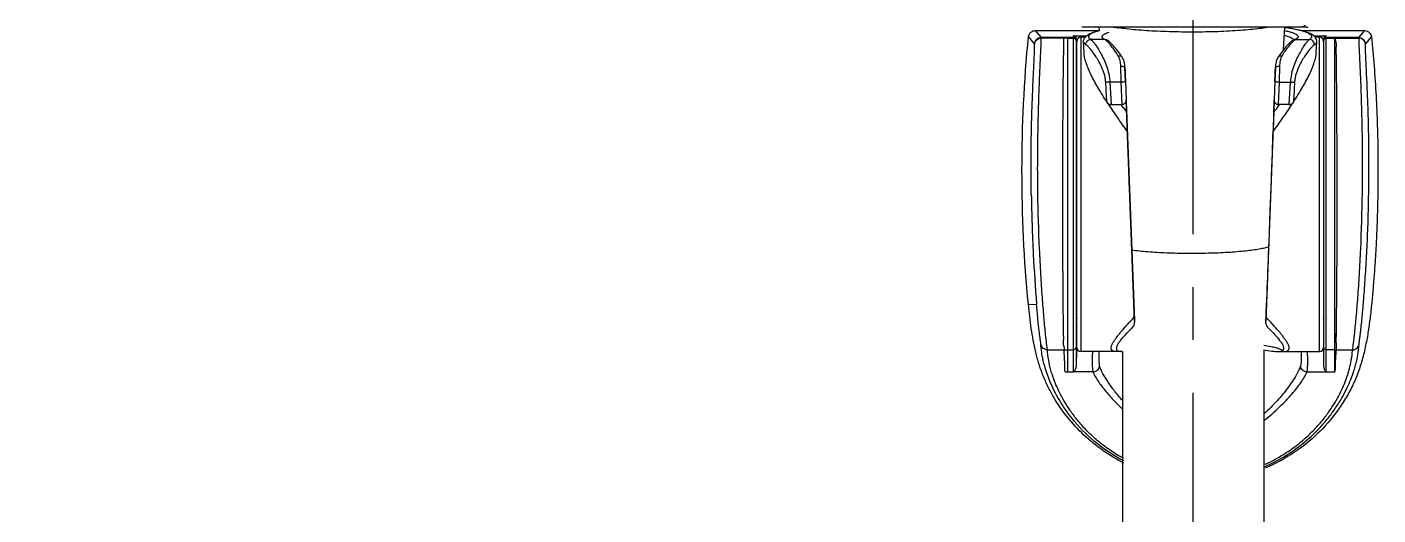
# Model space of a CAD drawing. Header units: millimetres. Extents: x 15137 to 17513, y -10160 to -6800.
# Drawn here: x 16392.7 to 16555.3, y -8504.7 to -8446 of the extents above; entities that cross this region are included whole.
import ezdxf

# ---------------------------------------------------------------- set-up
doc = ezdxf.new("R2010")
doc.units = ezdxf.units.MM
doc.linetypes.add('CENTERX2', pattern=[101.6, 63.5, -12.7, 12.7, -12.7])
doc.layers.add('CENTER', color=1, linetype='CENTERX2')

msp = doc.modelspace()

# ---------------------------------------------------------------- linework, layer by layer
at = {"linetype": 'Continuous'}
for p, q in [((16514.02, -8446.41), (16521.73, -8446.41)), ((16514.02, -8446.41), (16514.75, -8447.25)), ((16546.74, -8445.98), (16519.67, -8445.98)), ((16521.71, -8445.98), (16521.73, -8446.41)), ((16543.93, -8448.69), (16544.07, -8445.98)), ((16546.05, -8446.41), (16553.72, -8446.41)), ((16552.99, -8447.25), (16553.72, -8446.41)), ((16513.95, -8447.98), (16513.23, -8447.13)), ((16517.97, -8447.25), (16514.75, -8447.25)), ((16517.51, -8447.32), (16514.76, -8447.32)), ((16517.44, -8450.51), (16517.48, -8448.16)), ((16517.97, -8447.32), (16517.51, -8447.32)), ((16517.97, -8447.32), (16517.97, -8447.25)), ((16518.67, -8447.25), (16517.97, -8447.25)), ((16517.97, -8487.46), (16517.97, -8447.32)), ((16517.97, -8447.32), (16518.67, -8447.32)), ((16518.67, -8487.46), (16518.67, -8447.03)), ((16518.67, -8447.03), (16520.22, -8447.03)), ((16518.97, -8447.34), (16518.97, -8486.83)), ((16519.04, -8484.51), (16519.04, -8447.71)), ((16519.54, -8447.21), (16519.54, -8468.44)), ((16520.04, -8447.21), (16519.54, -8447.21)), ((16519.92, -8449.04), (16519.86, -8447.77)), ((16519.86, -8447.77), (16519.86, -8447.78)), ((16522.42, -8447.47), (16520.73, -8447.47)), ((16522.58, -8447.59), (16522.58, -8447.59)), ((16522.59, -8447.59), (16522.58, -8447.59)), ((16522.65, -8447.52), (16522.65, -8447.52)), ((16545.13, -8447.52), (16545.08, -8447.55)), ((16545.13, -8447.52), (16545.13, -8447.52)), ((16545.19, -8447.59), (16545.2, -8447.59)), ((16545.2, -8447.59), (16545.2, -8447.59)), ((16545.36, -8447.47), (16547.05, -8447.47)), ((16547.56, -8447.03), (16549.07, -8447.03)), ((16548.24, -8447.21), (16547.74, -8447.21)), ((16547.86, -8449.04), (16547.92, -8447.77)), ((16548.24, -8485.01), (16548.24, -8447.21)), ((16548.74, -8447.71), (16548.74, -8484.5)), ((16548.77, -8486.83), (16548.77, -8447.34)), ((16549.07, -8447.25), (16549.07, -8447.03)), ((16549.07, -8487.46), (16549.07, -8447.25)), ((16550.07, -8447.25), (16549.07, -8447.25)), ((16549.07, -8447.32), (16550.07, -8447.32)), ((16550.07, -8447.25), (16550.07, -8484.8)), ((16550.23, -8447.25), (16550.07, -8447.25)), ((16550.07, -8447.32), (16550.23, -8447.32)), ((16552.99, -8447.25), (16550.23, -8447.25)), ((16550.23, -8447.32), (16552.98, -8447.32)), ((16554.51, -8447.13), (16553.79, -8447.98)), ((16517.46, -8449.04), (16517.47, -8448.8)), ((16519.04, -8449.09), (16518.97, -8449.09)), ((16518.97, -8449.25), (16519.04, -8449.25)), ((16543.31, -8449.52), (16543.31, -8449.52)), ((16548.77, -8449.09), (16548.74, -8449.09)), ((16548.74, -8449.25), (16548.77, -8449.25)), ((16519.04, -8450.65), (16518.97, -8450.65)), ((16519.04, -8450.77), (16518.97, -8450.77)), ((16524.9, -8452.53), (16524.83, -8450.85)), ((16524.83, -8450.86), (16524.9, -8452.53)), ((16542.95, -8450.85), (16542.88, -8452.53)), ((16542.88, -8452.53), (16542.95, -8450.86)), ((16543.45, -8450.68), (16543.39, -8452.61)), ((16548.77, -8450.65), (16548.74, -8450.65)), ((16548.77, -8450.77), (16548.74, -8450.77)), ((16523.02, -8452.61), (16523.17, -8455.31)), ((16524.39, -8452.61), (16523.02, -8452.61)), ((16524.5, -8455.31), (16524.39, -8452.61)), ((16524.89, -8452.53), (16524.98, -8454.72)), ((16542.89, -8452.53), (16542.8, -8454.72)), ((16543.39, -8452.61), (16543.28, -8455.31)), ((16543.39, -8452.41), (16543.39, -8452.61)), ((16543.39, -8452.61), (16544.76, -8452.61)), ((16544.61, -8455.31), (16544.76, -8452.61)), ((16525.98, -8481.36), (16524.98, -8454.72)), ((16524.98, -8454.72), (16524.98, -8454.91)), ((16542.8, -8454.72), (16541.8, -8481.36)), ((16542.8, -8454.91), (16542.8, -8454.72)), ((16523.17, -8455.31), (16522.86, -8455.31)), ((16524.98, -8454.91), (16525.98, -8481.27)), ((16524.98, -8454.91), (16525.03, -8456.2)), ((16542.8, -8454.91), (16541.8, -8481.27)), ((16542.75, -8456.2), (16542.8, -8454.91)), ((16544.92, -8455.31), (16544.61, -8455.31)), ((16519.04, -8458.66), (16518.97, -8458.66)), ((16548.77, -8458.66), (16548.74, -8458.66)), ((16518.97, -8460.08), (16519.04, -8460.08)), ((16518.97, -8460.21), (16519.04, -8460.21)), ((16548.74, -8460.08), (16548.77, -8460.08)), ((16548.77, -8460.21), (16548.74, -8460.21)), ((16518.97, -8462.76), (16519.04, -8462.76)), ((16548.74, -8462.76), (16548.77, -8462.76)), ((16519.54, -8468.44), (16519.54, -8469.61)), ((16525.47, -8468.44), (16525.51, -8469.61)), ((16519.04, -8469.46), (16518.97, -8469.46)), ((16519.54, -8469.61), (16519.54, -8485.01)), ((16548.77, -8469.46), (16548.74, -8469.46)), ((16548.74, -8469.68), (16548.74, -8484.15)), ((16518.97, -8471.86), (16519.04, -8471.86)), ((16519.04, -8472.02), (16518.97, -8472.02)), ((16548.74, -8472.01), (16548.77, -8472.01)), ((16548.77, -8472.17), (16548.74, -8472.17)), ((16518.97, -8474.49), (16519.04, -8474.49)), ((16548.77, -8474.49), (16548.74, -8474.49)), ((16513.23, -8479.35), (16514.21, -8479.31)), ((16525.96, -8480.89), (16525.98, -8481.27)), ((16525.98, -8481.27), (16525.98, -8481.35)), ((16541.8, -8481.27), (16541.82, -8480.89)), ((16541.8, -8481.35), (16541.8, -8481.27)), ((16550.27, -8483.96), (16550.3, -8481.6)), ((16519.04, -8482.9), (16519.01, -8482.9)), ((16519.01, -8483.06), (16519.01, -8482.9)), ((16519.01, -8483.22), (16519.01, -8483.06)), ((16548.74, -8482.9), (16548.77, -8482.9)), ((16550.27, -8483.96), (16550.29, -8482.53)), ((16515.51, -8484.8), (16517.97, -8484.8)), ((16517.53, -8485.21), (16517.51, -8484.8)), ((16517.97, -8484.8), (16518.67, -8484.8)), ((16519, -8484.55), (16519, -8484.35)), ((16523.82, -8485.01), (16519.54, -8485.01)), ((16524.52, -8485.01), (16523.82, -8485.01)), ((16524.56, -8485.01), (16524.56, -8723.36)), ((16541.56, -8484.79), (16541.56, -8726.06)), ((16543.26, -8485.01), (16543.96, -8485.01)), ((16543.96, -8485.01), (16548.24, -8485.01)), ((16548.74, -8484.15), (16548.74, -8484.28)), ((16548.74, -8484.28), (16548.74, -8484.39)), ((16548.74, -8484.5), (16548.74, -8484.51)), ((16550.07, -8484.8), (16549.07, -8484.8)), ((16550.07, -8484.8), (16550.07, -8487.46)), ((16550.07, -8484.8), (16552.22, -8484.8)), ((16517.63, -8487.46), (16517.64, -8487.46)), ((16517.97, -8487.46), (16518.42, -8487.46)), ((16518.42, -8487.46), (16518.67, -8487.46)), ((16520.99, -8487.46), (16518.67, -8487.46)), ((16546.75, -8487.46), (16549.07, -8487.46)), ((16549.07, -8487.46), (16549.32, -8487.46)), ((16549.32, -8487.46), (16550.07, -8487.46))]:
    msp.add_line(p, q, dxfattribs=at)
for points in [[(16524.47, -8449.52), (16524.36, -8449.36), (16524.19, -8449.13), (16524.04, -8448.92), (16523.88, -8448.73), (16523.74, -8448.55), (16523.6, -8448.39), (16523.47, -8448.24), (16523.34, -8448.1), (16523.22, -8447.98), (16523.11, -8447.87), (16523.01, -8447.78), (16522.9, -8447.69), (16522.8, -8447.61), (16522.7, -8447.55), (16522.65, -8447.52)], [(16545.08, -8447.55), (16544.97, -8447.62), (16544.87, -8447.69), (16544.77, -8447.78), (16544.66, -8447.88), (16544.55, -8447.99), (16544.43, -8448.11), (16544.31, -8448.24), (16544.18, -8448.39), (16544.04, -8448.56), (16543.89, -8448.74), (16543.74, -8448.93), (16543.58, -8449.14), (16543.42, -8449.37), (16543.31, -8449.52)], [(16524.83, -8450.85), (16524.83, -8450.73), (16524.81, -8450.52), (16524.78, -8450.32), (16524.74, -8450.14), (16524.69, -8449.97), (16524.63, -8449.81), (16524.56, -8449.67), (16524.48, -8449.54), (16524.47, -8449.52)], [(16543.31, -8449.52), (16543.29, -8449.55), (16543.22, -8449.68), (16543.15, -8449.82), (16543.09, -8449.98), (16543.04, -8450.15), (16543, -8450.33), (16542.97, -8450.53), (16542.95, -8450.74), (16542.95, -8450.85)]]:
    msp.add_lwpolyline(points, dxfattribs=at)
for centre, radius, start, end in [((16526.4, -8430.19), 16.05, 259.4913, 259.6501), ((16526.82, -8427.85), 18.43, 259.6779, 260.7316), ((16527.29, -8424.96), 21.36, 260.7302, 261.2755), ((16539.81, -8475.86), 30.11, 81.4307, 81.8582), ((16546.74, -8444.98), 1, 270.0271, 277.7041), ((16514.75, -8448.05), 0.8, 90.0226, 174.737), ((16519.54, -8447.71), 0.5, 90.0256, 180.0023), ((16523.22, -8448.34), 1.74, 116.5249, 117.7237), ((16521.33, -8449.03), 1.91, 48.8781, 50.0902), ((16520.85, -8449.57), 2.63, 47.5596, 48.7813), ((16522.43, -8447.93), 0.468, 62.7004, 67.4615), ((16545.35, -8447.93), 0.468, 107.1603, 117.3143), ((16544.9, -8447.66), 0.287, 30.7247, 35.0992), ((16546.77, -8449.4), 2.4, 130.969, 132.6563), ((16546.42, -8449.01), 1.87, 129.8094, 130.833), ((16545.35, -8447.94), 0.47, 100.3736, 107.1292), ((16545.35, -8447.94), 0.476, 88.3719, 100.3747), ((16547.04, -8448.08), 0.602, 357.552, 0.0005), ((16548.24, -8447.71), 0.5, 359.9964, 89.969), ((16552.99, -8448.05), 0.8, 5.5995, 89.9797), ((16524.75, -8450.87), 0.082, 9.1103, 11.4283), ((16524.75, -8450.87), 0.0796, 2.7484, 9.1244), ((17182.38, -8427.82), 657.95, 182.0066, 182.15196), ((15891.86, -8428.06), 651.49, 357.8473, 357.99404), ((16554.82, -8431.87), 38.46, 217.5436, 219.2236), ((16513.04, -8431.94), 38.36, 320.7733, 322.4586), ((20336.34, -8324.87), 3813.58, 182.0089, 182.15756), ((16533.89, -8479.43), 14.94, 182.9123, 186.196), ((16533.89, -8479.43), 14.94, 353.8145, 355.0019), ((16533.89, -8479.45), 15.07, 188.1368, 189.7059), ((16533.89, -8479.45), 15.07, 350.2943, 350.9121), ((16519.01, -8469.57), 13.33, 269.8277, 270.0006), ((16752.95, -8484.76), 233.95, 179.6218, 179.8977), ((16518.68, -8484.5), 0.293, 352.4553, 359.9603), ((17111.12, -8484.75), 592.11, 179.98097, 180.09799), ((16519.54, -8484.51), 0.5, 180.003, 270), ((16548.24, -8484.51), 0.5, 270, 359.9945), ((16519.01, -8487.51), 1.75, 90.1597, 91.2706), ((16517.74, -8470.49), 16.98, 269.6441, 270.7678), ((16550.1, -8487.09), 0.374, 264.8555, 271.6167)]:
    msp.add_arc(centre, radius, start, end, dxfattribs=at)
for points, knots in [([(16513.23, -8447.13), (16513.24, -8447.04), (16513.3, -8446.85), (16513.45, -8446.65), (16513.61, -8446.53), (16513.74, -8446.47), (16513.88, -8446.42), (16513.98, -8446.41), (16514.02, -8446.41)], [0, 0, 0, 0, 0.249286, 0.498952, 0.624241, 0.749508, 0.874776, 1, 1, 1, 1]), ([(16519.86, -8447.77), (16519.86, -8447.71), (16519.86, -8447.59), (16519.91, -8447.43), (16519.99, -8447.28), (16520.1, -8447.12), (16520.28, -8446.97), (16520.51, -8446.83), (16520.77, -8446.71), (16521.17, -8446.56), (16521.5, -8446.46), (16521.73, -8446.41)], [0, 0, 0, 0, 0.070993, 0.139484, 0.204676, 0.264723, 0.374179, 0.480642, 0.592486, 0.714856, 1, 1, 1, 1]), ([(16521.73, -8446.43), (16521.59, -8446.47), (16521.34, -8446.54), (16521, -8446.66), (16520.74, -8446.79), (16520.58, -8446.9), (16520.5, -8447), (16520.47, -8447.07), (16520.45, -8447.14), (16520.47, -8447.21), (16520.5, -8447.27), (16520.58, -8447.37), (16520.67, -8447.43), (16520.73, -8447.47)], [0, 0, 0, 0, 0.221677, 0.405021, 0.550289, 0.659599, 0.702716, 0.740061, 0.774198, 0.808449, 0.846132, 0.889738, 1, 1, 1, 1]), ([(16522.45, -8446.79), (16522.52, -8446.75), (16522.69, -8446.68), (16522.86, -8446.62), (16522.95, -8446.59)], [0, 0, 0, 0, 0.453833, 1, 1, 1, 1]), ([(16542.29, -8445.98), (16542.19, -8445.99), (16541.78, -8446.07), (16541, -8446.18), (16539.92, -8446.29), (16538.72, -8446.39), (16536.93, -8446.51), (16534.55, -8446.59), (16531.66, -8446.59), (16529.27, -8446.52), (16527.45, -8446.42), (16526.21, -8446.33), (16525.09, -8446.21), (16524.38, -8446.12), (16524.05, -8446.07)], [0.0585768, 0.0585768, 0.0585768, 0.0585768, 0.0738051, 0.1229783, 0.1793992, 0.2420435, 0.3098095, 0.4562267, 0.6087456, 0.7567192, 0.8258284, 0.890154, 0.9485725, 1, 1, 1, 1]), ([(16535.09, -8445.98), (16534.39, -8445.99), (16532.92, -8446.01), (16531.45, -8445.99), (16530.69, -8445.98)], [0.4481032, 0.4481032, 0.4481032, 0.4481032, 0.5568637, 0.6742034, 0.6742034, 0.6742034, 0.6742034]), ([(16544.05, -8446.4), (16544.23, -8446.44), (16544.55, -8446.51), (16544.97, -8446.63), (16545.3, -8446.76), (16545.5, -8446.88), (16545.61, -8446.98), (16545.66, -8447.05), (16545.68, -8447.12), (16545.67, -8447.2), (16545.63, -8447.27), (16545.53, -8447.37), (16545.43, -8447.43), (16545.36, -8447.47)], [0, 0, 0, 0, 0.230299, 0.421011, 0.571536, 0.682841, 0.725245, 0.760491, 0.791181, 0.821193, 0.854682, 0.894705, 1, 1, 1, 1]), ([(16547.92, -8447.77), (16547.92, -8447.72), (16547.92, -8447.63), (16547.88, -8447.46), (16547.8, -8447.27), (16547.65, -8447.1), (16547.43, -8446.92), (16547.11, -8446.74), (16546.67, -8446.58), (16546.15, -8446.43), (16545.54, -8446.29), (16544.84, -8446.16), (16544.34, -8446.08), (16544.07, -8446.04)], [0, 0, 0, 0, 0.030273, 0.059765, 0.115584, 0.165213, 0.211068, 0.302556, 0.405162, 0.524884, 0.663804, 0.822329, 1, 1, 1, 1]), ([(16547.05, -8447.47), (16547.1, -8447.44), (16547.17, -8447.39), (16547.27, -8447.29), (16547.32, -8447.2), (16547.33, -8447.1), (16547.29, -8447), (16547.2, -8446.91), (16547.08, -8446.82), (16546.92, -8446.73), (16546.72, -8446.64), (16546.38, -8446.52), (16545.86, -8446.38), (16545.13, -8446.22), (16544.59, -8446.13), (16544.29, -8446.09)], [0, 0, 0, 0, 0.041832, 0.075608, 0.103053, 0.127549, 0.153745, 0.185508, 0.225048, 0.273457, 0.331263, 0.398652, 0.562162, 0.763315, 1, 1, 1, 1]), ([(16546.51, -8445.8), (16546.47, -8445.83), (16546.31, -8445.93), (16546.11, -8445.98), (16545.97, -8445.98)], [0, 0, 0, 0, 0.253122, 1, 1, 1, 1]), ([(16553.72, -8446.41), (16553.91, -8446.41), (16554.29, -8446.58), (16554.49, -8446.94), (16554.51, -8447.13)], [0, 0, 0, 0, 0.499987, 1, 1, 1, 1]), ([(16513.23, -8479.35), (16512.69, -8474), (16512.2, -8463.24), (16512.72, -8452.48), (16513.23, -8447.13)], [0, 0, 0, 0, 0.500033, 1, 1, 1, 1]), ([(16513.56, -8466.13), (16513.54, -8465.03), (16513.53, -8462.89), (16513.56, -8459.75), (16513.62, -8456.82), (16513.72, -8454.19), (16513.8, -8452.23), (16513.87, -8450.88), (16513.91, -8450.05), (16513.94, -8449.35), (16513.96, -8448.79), (16513.97, -8448.37), (16513.97, -8448.14), (16513.96, -8448.04)], [0, 0, 0, 0, 0.181068, 0.356275, 0.520246, 0.667395, 0.792389, 0.845231, 0.891321, 0.930261, 0.961582, 0.9849, 1, 1, 1, 1]), ([(16513.96, -8448.04), (16513.96, -8448.03), (16513.96, -8448.01), (16513.96, -8447.99), (16513.95, -8447.98)], [0, 0, 0, 0, 0.675338, 1, 1, 1, 1]), ([(16513.96, -8448.04), (16513.97, -8447.95), (16514.02, -8447.76), (16514.21, -8447.52), (16514.47, -8447.36), (16514.66, -8447.32), (16514.76, -8447.32)], [0, 0, 0, 0, 0.240455, 0.498895, 0.758015, 1, 1, 1, 1]), ([(16515.51, -8484.8), (16515.43, -8484.11), (16515.27, -8482.79), (16515.08, -8480.69), (16514.89, -8478.36), (16514.72, -8475.64), (16514.5, -8471.47), (16514.36, -8467.08), (16514.33, -8462.63), (16514.36, -8459.38), (16514.42, -8456.35), (16514.51, -8453.64), (16514.61, -8451.34), (16514.68, -8449.71), (16514.73, -8448.66), (16514.75, -8448.08), (16514.76, -8447.65), (16514.76, -8447.42), (16514.76, -8447.32)], [0, 0, 0, 0, 0.05572, 0.105841, 0.168729, 0.242349, 0.324325, 0.502554, 0.593025, 0.680467, 0.762034, 0.835072, 0.897208, 0.946409, 0.965634, 0.981053, 0.992539, 1, 1, 1, 1]), ([(16514.75, -8447.25), (16514.75, -8447.26), (16514.76, -8447.28), (16514.76, -8447.31), (16514.76, -8447.32)], [0, 0, 0, 0, 0.323433, 1, 1, 1, 1]), ([(16517.48, -8448.16), (16517.48, -8447.99), (16517.49, -8447.71), (16517.5, -8447.43), (16517.51, -8447.32)], [0, 0, 0, 0, 0.612752, 1, 1, 1, 1]), ([(16517.51, -8447.32), (16517.51, -8447.31), (16517.51, -8447.28), (16517.51, -8447.26), (16517.51, -8447.25)], [0, 0, 0, 0, 0.679801, 1, 1, 1, 1]), ([(16518.97, -8447.34), (16518.97, -8447.3), (16518.95, -8447.21), (16518.87, -8447.11), (16518.78, -8447.05), (16518.7, -8447.03), (16518.67, -8447.03)], [0, 0, 0, 0, 0.295723, 0.550376, 0.781857, 1, 1, 1, 1]), ([(16518.97, -8447.55), (16518.97, -8447.48), (16518.91, -8447.32), (16518.75, -8447.25), (16518.67, -8447.25)], [0, 0, 0, 0, 0.499952, 1, 1, 1, 1]), ([(16518.67, -8447.32), (16518.71, -8447.32), (16518.79, -8447.34), (16518.89, -8447.4), (16518.95, -8447.5), (16518.97, -8447.58), (16518.97, -8447.62)], [0, 0, 0, 0, 0.250819, 0.501152, 0.750814, 1, 1, 1, 1]), ([(16519.87, -8447.82), (16519.87, -8447.82), (16519.88, -8447.85), (16519.89, -8447.87), (16519.9, -8447.89)], [0, 0, 0, 0, 0.238844, 1, 1, 1, 1]), ([(16519.9, -8447.89), (16519.93, -8447.93), (16520, -8448.01), (16520.09, -8448.07), (16520.14, -8448.1)], [0, 0, 0, 0, 0.439046, 1, 1, 1, 1]), ([(16520.14, -8448.08), (16520.14, -8448), (16520.17, -8447.84), (16520.3, -8447.64), (16520.5, -8447.5), (16520.65, -8447.47), (16520.73, -8447.47)], [0, 0, 0, 0, 0.250613, 0.502005, 0.752227, 1, 1, 1, 1]), ([(16522.53, -8452.6), (16522.52, -8452.45), (16522.48, -8452.14), (16522.38, -8451.69), (16522.24, -8451.26), (16522.03, -8450.74), (16521.73, -8450.15), (16521.35, -8449.54), (16520.99, -8449.02), (16520.67, -8448.61), (16520.4, -8448.31), (16520.22, -8448.16), (16520.14, -8448.1)], [0, 0, 0, 0, 0.089847, 0.179051, 0.265769, 0.349274, 0.504612, 0.643494, 0.764783, 0.866352, 0.945373, 1, 1, 1, 1]), ([(16520.73, -8447.47), (16520.77, -8447.49), (16520.84, -8447.56), (16520.96, -8447.68), (16521.09, -8447.84), (16521.24, -8448.03), (16521.4, -8448.25), (16521.63, -8448.61), (16521.94, -8449.13), (16522.31, -8449.85), (16522.78, -8450.99), (16522.99, -8451.95), (16523.02, -8452.61)], [0, 0, 0, 0, 0.022869, 0.052231, 0.088404, 0.130733, 0.178849, 0.232471, 0.354811, 0.495475, 0.652521, 1, 1, 1, 1]), ([(16522.42, -8447.47), (16522.37, -8447.44), (16522.29, -8447.39), (16522.19, -8447.31), (16522.12, -8447.23), (16522.1, -8447.13), (16522.12, -8447.04), (16522.19, -8446.96), (16522.29, -8446.88), (16522.37, -8446.83), (16522.42, -8446.8)], [0, 0, 0, 0, 0.166952, 0.301853, 0.409426, 0.499999, 0.590573, 0.698146, 0.833047, 1, 1, 1, 1]), ([(16522.55, -8447.56), (16522.54, -8447.55), (16522.5, -8447.52), (16522.45, -8447.49), (16522.42, -8447.47)], [0, 0, 0, 0, 0.277367, 1, 1, 1, 1]), ([(16522.65, -8447.52), (16522.64, -8447.51), (16522.61, -8447.5), (16522.58, -8447.48), (16522.56, -8447.46), (16522.55, -8447.46), (16522.55, -8447.46)], [0, 0, 0, 0, 0.410298, 0.718363, 0.917411, 1, 1, 1, 1]), ([(16524.05, -8449.48), (16523.92, -8449.27), (16523.67, -8448.88), (16523.29, -8448.37), (16522.95, -8447.95), (16522.73, -8447.72), (16522.63, -8447.63)], [0, 0, 0, 0, 0.314187, 0.58891, 0.819502, 1, 1, 1, 1]), ([(16554.51, -8447.13), (16554.63, -8448.32), (16554.83, -8450.69), (16555.07, -8454.25), (16555.22, -8457.81), (16555.28, -8460.79), (16555.29, -8463.17), (16555.28, -8464.95), (16555.26, -8466.74), (16555.21, -8468.52), (16555.15, -8470.3), (16555.07, -8472.09), (16554.97, -8473.87), (16554.84, -8475.65), (16554.69, -8477.43), (16554.54, -8479.2), (16554.34, -8480.98), (16554.1, -8482.75), (16553.77, -8484.5), (16553.35, -8486.24), (16552.77, -8487.93), (16552.03, -8489.56), (16551.14, -8491.11), (16549.77, -8493.06), (16547.75, -8495.27), (16544.92, -8497.46), (16542.8, -8498.58), (16541.71, -8499.04)], [0, 0, 0, 0, 0.062496, 0.124991, 0.187487, 0.249982, 0.28123, 0.312479, 0.343726, 0.374974, 0.406223, 0.437472, 0.468719, 0.499966, 0.531216, 0.562464, 0.593714, 0.624967, 0.656229, 0.687509, 0.718762, 0.750033, 0.78131, 0.812578, 0.875055, 0.937532, 1, 1, 1, 1]), ([(16543.73, -8449.48), (16543.85, -8449.27), (16544.1, -8448.89), (16544.48, -8448.38), (16544.82, -8447.97), (16545.04, -8447.73), (16545.14, -8447.64)], [0, 0, 0, 0, 0.312735, 0.587444, 0.818709, 1, 1, 1, 1]), ([(16545.07, -8447.43), (16545.03, -8447.39), (16544.9, -8447.3), (16544.67, -8447.2), (16544.37, -8447.09), (16544.14, -8447.03), (16544.02, -8447)], [0, 0, 0, 0, 0.168107, 0.389579, 0.666846, 1, 1, 1, 1]), ([(16547.05, -8447.47), (16547.01, -8447.49), (16546.94, -8447.56), (16546.77, -8447.74), (16546.52, -8448.05), (16546.19, -8448.53), (16545.84, -8449.13), (16545.47, -8449.85), (16545.13, -8450.68), (16544.86, -8451.61), (16544.77, -8452.27), (16544.76, -8452.61)], [0, 0, 0, 0, 0.022701, 0.052229, 0.130578, 0.232196, 0.354442, 0.495033, 0.651944, 0.822539, 1, 1, 1, 1]), ([(16545.13, -8447.49), (16545.13, -8447.49), (16545.11, -8447.47), (16545.09, -8447.44), (16545.07, -8447.43)], [0, 0, 0, 0, 0.232826, 1, 1, 1, 1]), ([(16545.22, -8447.57), (16545.23, -8447.56), (16545.25, -8447.54), (16545.28, -8447.52), (16545.3, -8447.51)], [0, 0, 0, 0, 0.263877, 1, 1, 1, 1]), ([(16547.64, -8448.1), (16547.6, -8448.13), (16547.52, -8448.18), (16547.41, -8448.29), (16547.28, -8448.43), (16547.07, -8448.66), (16546.79, -8449.02), (16546.43, -8449.54), (16546.05, -8450.15), (16545.69, -8450.87), (16545.43, -8451.55), (16545.3, -8452.14), (16545.26, -8452.45), (16545.25, -8452.6)], [0, 0, 0, 0, 0.024225, 0.054785, 0.091477, 0.134057, 0.235442, 0.356603, 0.495413, 0.650805, 0.820836, 0.910089, 1, 1, 1, 1]), ([(16545.3, -8447.51), (16545.3, -8447.51), (16545.32, -8447.49), (16545.35, -8447.48), (16545.36, -8447.47)], [0, 0, 0, 0, 0.266351, 1, 1, 1, 1]), ([(16547.64, -8448.08), (16547.64, -8448), (16547.61, -8447.84), (16547.48, -8447.64), (16547.28, -8447.5), (16547.12, -8447.47), (16547.05, -8447.47)], [0, 0, 0, 0, 0.242414, 0.50449, 0.763895, 1, 1, 1, 1]), ([(16547.64, -8448.1), (16547.68, -8448.08), (16547.75, -8448.03), (16547.84, -8447.94), (16547.9, -8447.86), (16547.92, -8447.8), (16547.92, -8447.77)], [0, 0, 0, 0, 0.321895, 0.588244, 0.808551, 1, 1, 1, 1]), ([(16549.07, -8447.03), (16549.04, -8447.03), (16548.96, -8447.05), (16548.87, -8447.11), (16548.79, -8447.21), (16548.77, -8447.3), (16548.77, -8447.34)], [0, 0, 0, 0, 0.218787, 0.449329, 0.70442, 1, 1, 1, 1]), ([(16548.77, -8447.55), (16548.77, -8447.48), (16548.83, -8447.32), (16548.99, -8447.25), (16549.07, -8447.25)], [0, 0, 0, 0, 0.49997, 1, 1, 1, 1]), ([(16548.77, -8447.62), (16548.77, -8447.58), (16548.79, -8447.5), (16548.85, -8447.4), (16548.95, -8447.34), (16549.03, -8447.32), (16549.07, -8447.32)], [0, 0, 0, 0, 0.249195, 0.498854, 0.749184, 1, 1, 1, 1]), ([(16550.31, -8450.79), (16550.3, -8450.56), (16550.3, -8450.14), (16550.28, -8449.53), (16550.27, -8448.99), (16550.27, -8448.58), (16550.28, -8448.29), (16550.28, -8448.09), (16550.28, -8447.92), (16550.25, -8447.76), (16550.21, -8447.65), (16550.18, -8447.56), (16550.16, -8447.51), (16550.15, -8447.45), (16550.15, -8447.4), (16550.18, -8447.35), (16550.21, -8447.33), (16550.23, -8447.32)], [0, 0, 0, 0, 0.191475, 0.364658, 0.518774, 0.653223, 0.712934, 0.767518, 0.817026, 0.861941, 0.902584, 0.921056, 0.937944, 0.953085, 0.966649, 0.980374, 1, 1, 1, 1]), ([(16550.23, -8447.25), (16550.23, -8447.26), (16550.23, -8447.28), (16550.23, -8447.31), (16550.23, -8447.32)], [0, 0, 0, 0, 0.32039, 1, 1, 1, 1]), ([(16552.98, -8447.32), (16552.98, -8447.42), (16552.98, -8447.65), (16552.99, -8448.08), (16553.02, -8448.66), (16553.06, -8449.71), (16553.14, -8451.34), (16553.24, -8453.64), (16553.32, -8456.35), (16553.38, -8459.38), (16553.41, -8462.63), (16553.38, -8467.08), (16553.24, -8471.47), (16553.03, -8475.64), (16552.85, -8478.36), (16552.65, -8480.69), (16552.47, -8482.54), (16552.32, -8483.86), (16552.25, -8484.55), (16552.22, -8484.8)], [0, 0, 0, 0, 0.007462, 0.018949, 0.03437, 0.053597, 0.102802, 0.16494, 0.23798, 0.319547, 0.40699, 0.497461, 0.675691, 0.757666, 0.831286, 0.894183, 0.944316, 0.980005, 1, 1, 1, 1]), ([(16552.98, -8447.32), (16552.98, -8447.31), (16552.99, -8447.28), (16552.99, -8447.26), (16552.99, -8447.25)], [0, 0, 0, 0, 0.675894, 1, 1, 1, 1]), ([(16553.78, -8448.04), (16553.77, -8447.95), (16553.72, -8447.76), (16553.53, -8447.52), (16553.28, -8447.36), (16553.08, -8447.32), (16552.98, -8447.32)], [0, 0, 0, 0, 0.240492, 0.498897, 0.757981, 1, 1, 1, 1]), ([(16553.01, -8484.17), (16553.02, -8484.07), (16553.04, -8483.83), (16553.1, -8483.39), (16553.17, -8482.8), (16553.3, -8481.76), (16553.46, -8480.16), (16553.64, -8477.92), (16553.82, -8475.29), (16553.99, -8472.37), (16554.11, -8469.24), (16554.18, -8466.02), (16554.21, -8462.79), (16554.19, -8459.67), (16554.13, -8456.76), (16554.04, -8454.15), (16553.95, -8452.2), (16553.88, -8450.86), (16553.84, -8450.04), (16553.81, -8449.34), (16553.79, -8448.78), (16553.78, -8448.36), (16553.78, -8448.13), (16553.78, -8448.04)], [0, 0, 0, 0, 0.008083, 0.020423, 0.036773, 0.056836, 0.107205, 0.17006, 0.243682, 0.32548, 0.412804, 0.502989, 0.593112, 0.680243, 0.76169, 0.834766, 0.896863, 0.923181, 0.946075, 0.965361, 0.980869, 0.992444, 1, 1, 1, 1]), ([(16553.79, -8447.98), (16553.79, -8447.98), (16553.78, -8447.99), (16553.78, -8448.01), (16553.78, -8448.03), (16553.78, -8448.04)], [0, 0, 0, 0, 0.120164, 0.3294, 1, 1, 1, 1]), ([(16522.66, -8455), (16522.3, -8454.43), (16521.62, -8453.34), (16520.88, -8451.98), (16520.41, -8450.96), (16520.16, -8450.27), (16519.98, -8449.64), (16519.93, -8449.23), (16519.92, -8449.04)], [0, 0, 0, 0, 0.306435, 0.58113, 0.703679, 0.814806, 0.913656, 1, 1, 1, 1]), ([(16524.05, -8449.48), (16524.09, -8449.46), (16524.17, -8449.44), (16524.29, -8449.43), (16524.4, -8449.45), (16524.45, -8449.5), (16524.47, -8449.52)], [0, 0, 0, 0, 0.275635, 0.545323, 0.788486, 1, 1, 1, 1]), ([(16524.33, -8450.68), (16524.33, -8450.57), (16524.32, -8450.35), (16524.26, -8449.94), (16524.16, -8449.65), (16524.05, -8449.48)], [0, 0, 0, 0, 0.264831, 0.519172, 1, 1, 1, 1]), ([(16543.31, -8449.52), (16543.33, -8449.5), (16543.38, -8449.45), (16543.49, -8449.43), (16543.61, -8449.44), (16543.69, -8449.46), (16543.73, -8449.48)], [0, 0, 0, 0, 0.211537, 0.454702, 0.724378, 1, 1, 1, 1]), ([(16543.73, -8449.48), (16543.62, -8449.65), (16543.52, -8449.94), (16543.46, -8450.36), (16543.45, -8450.57), (16543.45, -8450.68)], [0, 0, 0, 0, 0.481345, 0.735585, 1, 1, 1, 1]), ([(16545.12, -8455), (16545.48, -8454.43), (16546.16, -8453.34), (16546.9, -8451.98), (16547.37, -8450.96), (16547.62, -8450.27), (16547.8, -8449.64), (16547.86, -8449.23), (16547.86, -8449.04)], [0, 0, 0, 0, 0.306434, 0.58113, 0.703678, 0.814806, 0.913656, 1, 1, 1, 1]), ([(16517.39, -8456.65), (16517.39, -8456.1), (16517.41, -8454.14), (16517.43, -8452.19), (16517.43, -8450.79)], [0, 0, 0, 0, 0.284144, 1, 1, 1, 1]), ([(16517.43, -8450.79), (16517.43, -8450.77), (16517.44, -8450.68), (16517.44, -8450.58), (16517.44, -8450.51)], [0, 0, 0, 0, 0.253453, 1, 1, 1, 1]), ([(16524.39, -8452.61), (16524.39, -8452.45), (16524.37, -8451.8), (16524.35, -8451.16), (16524.33, -8450.68)], [0, 0, 0, 0, 0.2556, 1, 1, 1, 1]), ([(16524.33, -8450.68), (16524.4, -8450.68), (16524.52, -8450.68), (16524.65, -8450.71), (16524.7, -8450.73)], [0, 0, 0, 0, 0.519166, 1, 1, 1, 1]), ([(16524.7, -8450.73), (16524.72, -8450.74), (16524.77, -8450.77), (16524.82, -8450.81), (16524.83, -8450.85)], [0, 0, 0, 0, 0.330918, 1, 1, 1, 1]), ([(16542.95, -8450.86), (16542.95, -8450.86), (16542.95, -8450.82), (16542.97, -8450.8), (16542.99, -8450.78)], [0, 0, 0, 0, 0.217563, 1, 1, 1, 1]), ([(16542.99, -8450.78), (16543, -8450.78), (16543.02, -8450.76), (16543.05, -8450.74), (16543.08, -8450.74)], [0, 0, 0, 0, 0.223054, 1, 1, 1, 1]), ([(16543.08, -8450.74), (16543.13, -8450.71), (16543.26, -8450.68), (16543.38, -8450.68), (16543.45, -8450.68)], [0, 0, 0, 0, 0.491421, 1, 1, 1, 1]), ([(16550.35, -8456.66), (16550.35, -8456.1), (16550.33, -8454.15), (16550.31, -8452.19), (16550.31, -8450.79)], [0, 0, 0, 0, 0.284188, 1, 1, 1, 1]), ([(16523.02, -8452.61), (16522.93, -8452.61), (16522.76, -8452.62), (16522.6, -8452.61), (16522.53, -8452.6)], [0, 0, 0, 0, 0.563543, 1, 1, 1, 1]), ([(16524.89, -8452.53), (16524.89, -8452.53), (16524.88, -8452.55), (16524.85, -8452.56), (16524.81, -8452.57), (16524.71, -8452.59), (16524.57, -8452.6), (16524.46, -8452.61), (16524.39, -8452.61)], [0, 0, 0, 0, 0.027819, 0.085273, 0.179369, 0.307895, 0.640594, 1, 1, 1, 1]), ([(16543.39, -8452.61), (16543.33, -8452.61), (16543.21, -8452.6), (16543.07, -8452.59), (16542.97, -8452.57), (16542.93, -8452.56), (16542.9, -8452.55), (16542.89, -8452.53), (16542.89, -8452.53)], [0, 0, 0, 0, 0.359411, 0.692113, 0.820638, 0.914732, 0.972183, 1, 1, 1, 1]), ([(16544.76, -8452.61), (16544.86, -8452.61), (16545.02, -8452.62), (16545.18, -8452.61), (16545.25, -8452.6)], [0, 0, 0, 0, 0.584941, 1, 1, 1, 1]), ([(16524.98, -8454.72), (16524.98, -8454.79), (16524.96, -8454.92), (16524.88, -8455.11), (16524.75, -8455.24), (16524.61, -8455.3), (16524.54, -8455.31), (16524.5, -8455.31)], [0, 0, 0, 0, 0.229461, 0.46719, 0.72141, 0.858306, 1, 1, 1, 1]), ([(16543.28, -8455.31), (16543.24, -8455.31), (16543.17, -8455.3), (16543.03, -8455.24), (16542.9, -8455.11), (16542.82, -8454.92), (16542.8, -8454.79), (16542.8, -8454.72)], [0, 0, 0, 0, 0.141686, 0.278584, 0.5328, 0.77054, 1, 1, 1, 1]), ([(16522.66, -8455), (16522.72, -8455.08), (16522.82, -8455.2), (16523.01, -8455.29), (16523.12, -8455.31), (16523.17, -8455.31)], [0, 0, 0, 0, 0.476742, 0.73349, 1, 1, 1, 1]), ([(16522.86, -8455.31), (16523.22, -8455.85), (16523.95, -8456.93), (16524.72, -8458.01), (16525.11, -8458.55)], [0, 0, 0, 0, 0.489256, 1, 1, 1, 1]), ([(16523.17, -8455.31), (16523.27, -8455.31), (16523.51, -8455.31), (16523.89, -8455.31), (16524.18, -8455.31), (16524.33, -8455.31)], [0, 0, 0, 0, 0.25, 0.625, 1, 1, 1, 1]), ([(16524.33, -8455.31), (16524.35, -8455.31), (16524.41, -8455.31), (16524.47, -8455.31), (16524.5, -8455.31)], [0, 0, 0, 0, 0.499997, 1, 1, 1, 1]), ([(16525.03, -8456.2), (16525.03, -8456.39), (16525.06, -8457.17), (16525.09, -8457.96), (16525.11, -8458.55)], [0, 0, 0, 0, 0.242831, 1, 1, 1, 1]), ([(16542.67, -8458.55), (16542.87, -8458.28), (16543.64, -8457.21), (16544.38, -8456.12), (16544.92, -8455.31)], [0, 0, 0, 0, 0.257705, 1, 1, 1, 1]), ([(16542.75, -8456.2), (16542.75, -8456.39), (16542.72, -8457.17), (16542.69, -8457.96), (16542.67, -8458.55)], [0, 0, 0, 0, 0.242831, 1, 1, 1, 1]), ([(16543.45, -8455.31), (16543.44, -8455.31), (16543.41, -8455.31), (16543.35, -8455.31), (16543.31, -8455.31), (16543.28, -8455.31)], [0, 0, 0, 0, 0.250004, 0.624999, 1, 1, 1, 1]), ([(16544.61, -8455.31), (16544.51, -8455.31), (16544.27, -8455.31), (16543.89, -8455.31), (16543.6, -8455.31), (16543.45, -8455.31)], [0, 0, 0, 0, 0.25, 0.625, 1, 1, 1, 1]), ([(16544.61, -8455.31), (16544.66, -8455.31), (16544.77, -8455.29), (16544.96, -8455.2), (16545.06, -8455.08), (16545.12, -8455)], [0, 0, 0, 0, 0.266512, 0.523259, 1, 1, 1, 1]), ([(16517.37, -8466.1), (16517.37, -8465.27), (16517.37, -8462.13), (16517.38, -8458.98), (16517.39, -8456.65)], [0, 0, 0, 0, 0.260984, 1, 1, 1, 1]), ([(16550.37, -8466.09), (16550.37, -8465.27), (16550.37, -8462.13), (16550.36, -8458.98), (16550.35, -8456.66)], [0, 0, 0, 0, 0.260975, 1, 1, 1, 1]), ([(16542.31, -8468.44), (16542.34, -8467.6), (16542.47, -8464.3), (16542.59, -8461.01), (16542.67, -8458.55)], [0, 0, 0, 0, 0.25505, 1, 1, 1, 1]), ([(16517.39, -8475.46), (16517.38, -8474.72), (16517.37, -8471.6), (16517.37, -8468.48), (16517.37, -8466.1)], [0, 0, 0, 0, 0.234863, 1, 1, 1, 1]), ([(16550.35, -8475.46), (16550.36, -8474.73), (16550.37, -8471.61), (16550.37, -8468.48), (16550.37, -8466.09)], [0, 0, 0, 0, 0.234848, 1, 1, 1, 1]), ([(16513.57, -8466.13), (16513.61, -8468.52), (16513.75, -8472.92), (16514.05, -8477.31), (16514.21, -8479.31)], [0, 0, 0, 0, 0.543677, 1, 1, 1, 1]), ([(16541.82, -8480.89), (16541.9, -8479.04), (16542.07, -8474.89), (16542.23, -8470.74), (16542.31, -8468.44)], [0, 0, 0, 0, 0.445187, 1, 1, 1, 1]), ([(16525.51, -8469.61), (16525.59, -8471.7), (16525.74, -8475.45), (16525.89, -8479.21), (16525.96, -8480.89)], [0, 0, 0, 0, 0.554173, 1, 1, 1, 1]), ([(16542.14, -8472.43), (16541.98, -8472.48), (16541.6, -8472.58), (16540.97, -8472.71), (16540.2, -8472.83), (16539.31, -8472.93), (16538.32, -8473.02), (16536.82, -8473.13), (16534.82, -8473.21), (16532.36, -8473.23), (16529.93, -8473.18), (16528, -8473.07), (16526.6, -8472.95), (16525.96, -8472.87), (16525.66, -8472.83)], [0, 0, 0, 0, 0.03069, 0.069756, 0.11683, 0.171266, 0.232113, 0.298331, 0.442643, 0.594934, 0.744948, 0.882871, 0.944567, 1, 1, 1, 1]), ([(16517.43, -8481.29), (16517.43, -8480.88), (16517.42, -8478.93), (16517.4, -8476.99), (16517.39, -8475.46)], [0, 0, 0, 0, 0.213612, 1, 1, 1, 1]), ([(16550.31, -8481.29), (16550.31, -8480.88), (16550.32, -8478.93), (16550.34, -8476.99), (16550.35, -8475.46)], [0, 0, 0, 0, 0.213653, 1, 1, 1, 1]), ([(16524.69, -8498.42), (16522.95, -8497.53), (16520.52, -8495.82), (16517.87, -8492.95), (16516.48, -8490.94), (16515.56, -8489.21), (16514.96, -8487.87), (16514.47, -8486.49), (16513.96, -8484.61), (16513.54, -8482.23), (16513.33, -8480.31), (16513.23, -8479.35)], [0, 0, 0, 0, 0.250561, 0.375433, 0.500785, 0.563922, 0.626947, 0.689564, 0.751873, 0.876182, 1, 1, 1, 1]), ([(16514.73, -8484.17), (16514.72, -8484.09), (16514.7, -8483.89), (16514.65, -8483.53), (16514.59, -8483.07), (16514.49, -8482.25), (16514.36, -8480.98), (16514.26, -8479.91), (16514.21, -8479.31)], [0, 0, 0, 0, 0.050734, 0.124194, 0.219962, 0.337316, 0.63264, 1, 1, 1, 1]), ([(16517.51, -8484.8), (16517.52, -8484.79), (16517.55, -8484.76), (16517.58, -8484.7), (16517.58, -8484.6), (16517.54, -8484.48), (16517.5, -8484.34), (16517.46, -8484.18), (16517.45, -8484), (16517.46, -8483.81), (16517.47, -8483.51), (16517.47, -8483.1), (16517.45, -8482.56), (16517.44, -8481.95), (16517.44, -8481.52), (16517.43, -8481.29)], [0, 0, 0, 0, 0.016579, 0.030865, 0.060522, 0.096315, 0.137794, 0.183662, 0.233851, 0.288957, 0.349059, 0.48381, 0.637632, 0.809968, 1, 1, 1, 1]), ([(16523.82, -8485.01), (16523.77, -8485.01), (16523.69, -8485.01), (16523.57, -8485), (16523.47, -8484.97), (16523.39, -8484.95), (16523.33, -8484.93), (16523.29, -8484.9), (16523.26, -8484.85), (16523.23, -8484.79), (16523.19, -8484.7), (16523.17, -8484.59), (16523.18, -8484.47), (16523.21, -8484.37), (16523.25, -8484.26), (16523.3, -8484.13), (16523.36, -8484.01), (16523.44, -8483.87), (16523.54, -8483.73), (16523.63, -8483.58), (16523.74, -8483.42), (16523.91, -8483.2), (16524.14, -8482.9), (16524.56, -8482.39), (16525.17, -8481.71), (16525.68, -8481.17), (16525.96, -8480.89)], [0, 0, 0, 0, 0.02382, 0.04509, 0.0641, 0.081924, 0.0901, 0.096578, 0.107841, 0.119746, 0.132694, 0.162123, 0.179118, 0.198303, 0.219618, 0.24274, 0.268312, 0.29671, 0.327203, 0.359607, 0.394047, 0.430519, 0.509209, 0.595146, 0.786537, 1, 1, 1, 1]), ([(16523.84, -8484.65), (16523.84, -8484.59), (16523.87, -8484.44), (16523.96, -8484.21), (16524.12, -8483.95), (16524.42, -8483.53), (16524.93, -8482.94), (16525.39, -8482.47), (16525.64, -8482.22)], [0, 0, 0, 0, 0.062453, 0.142598, 0.241958, 0.360277, 0.649464, 1, 1, 1, 1]), ([(16525.98, -8481.36), (16525.99, -8481.51), (16525.95, -8481.75), (16525.81, -8482.03), (16525.7, -8482.16), (16525.64, -8482.22)], [0, 0, 0, 0, 0.485497, 0.734534, 1, 1, 1, 1]), ([(16542.14, -8482.22), (16542.08, -8482.16), (16541.97, -8482.03), (16541.83, -8481.75), (16541.79, -8481.51), (16541.8, -8481.36)], [0, 0, 0, 0, 0.265465, 0.514502, 1, 1, 1, 1]), ([(16543.96, -8485.01), (16544.01, -8485.01), (16544.09, -8485.01), (16544.21, -8485), (16544.31, -8484.97), (16544.4, -8484.95), (16544.48, -8484.91), (16544.52, -8484.85), (16544.55, -8484.79), (16544.59, -8484.7), (16544.61, -8484.59), (16544.61, -8484.47), (16544.58, -8484.36), (16544.53, -8484.25), (16544.48, -8484.14), (16544.42, -8484), (16544.34, -8483.87), (16544.24, -8483.73), (16544.15, -8483.58), (16544.04, -8483.42), (16543.91, -8483.26), (16543.78, -8483.09), (16543.6, -8482.85), (16543.22, -8482.39), (16542.61, -8481.71), (16542.1, -8481.17), (16541.82, -8480.89)], [0, 0, 0, 0, 0.023868, 0.045307, 0.063881, 0.081938, 0.096665, 0.10795, 0.119746, 0.13263, 0.162076, 0.179015, 0.19814, 0.219666, 0.243192, 0.268496, 0.296544, 0.327268, 0.359728, 0.394126, 0.430678, 0.469153, 0.509353, 0.595074, 0.786654, 1, 1, 1, 1]), ([(16542.14, -8482.22), (16542.39, -8482.47), (16542.85, -8482.94), (16543.36, -8483.53), (16543.66, -8483.95), (16543.82, -8484.21), (16543.92, -8484.44), (16543.94, -8484.59), (16543.94, -8484.65)], [0, 0, 0, 0, 0.350541, 0.63973, 0.758047, 0.857403, 0.937547, 1, 1, 1, 1]), ([(16550.3, -8481.6), (16550.3, -8481.58), (16550.3, -8481.47), (16550.31, -8481.37), (16550.31, -8481.29)], [0, 0, 0, 0, 0.246169, 1, 1, 1, 1]), ([(16550.27, -8483.96), (16550.26, -8484.13), (16550.26, -8484.41), (16550.24, -8484.69), (16550.23, -8484.8)], [0, 0, 0, 0, 0.605625, 1, 1, 1, 1]), ([(16524.69, -8498.17), (16522.46, -8497), (16519.63, -8494.73), (16517.11, -8491.23), (16515.98, -8489.08), (16515.31, -8487.29), (16514.96, -8485.93), (16514.79, -8484.94), (16514.74, -8484.4), (16514.73, -8484.17)], [0, 0, 0, 0, 0.424023, 0.58872, 0.724377, 0.831872, 0.909104, 0.960932, 1, 1, 1, 1]), ([(16515.51, -8484.8), (16515.42, -8484.8), (16515.24, -8484.77), (16515, -8484.64), (16514.81, -8484.43), (16514.75, -8484.26), (16514.73, -8484.17)], [0, 0, 0, 0, 0.250827, 0.501158, 0.750893, 1, 1, 1, 1]), ([(16524.68, -8497.89), (16524.1, -8497.58), (16523.03, -8496.9), (16521.57, -8495.79), (16520.33, -8494.64), (16519.28, -8493.49), (16518.41, -8492.35), (16517.69, -8491.26), (16517.11, -8490.22), (16516.64, -8489.26), (16516.29, -8488.38), (16515.96, -8487.41), (16515.72, -8486.45), (16515.57, -8485.53), (16515.53, -8485.02), (16515.51, -8484.8)], [0, 0, 0, 0, 0.118624, 0.22866, 0.330299, 0.423815, 0.509746, 0.588439, 0.659925, 0.724259, 0.781368, 0.831189, 0.908124, 0.960275, 1, 1, 1, 1]), ([(16517.63, -8487.46), (16517.62, -8487.21), (16517.6, -8486.46), (16517.56, -8485.71), (16517.53, -8485.21)], [0, 0, 0, 0, 0.332732, 1, 1, 1, 1]), ([(16518.97, -8484.54), (16518.96, -8484.61), (16518.89, -8484.75), (16518.74, -8484.8), (16518.67, -8484.8)], [0, 0, 0, 0, 0.498324, 1, 1, 1, 1]), ([(16520.93, -8485.01), (16520.92, -8485.28), (16520.9, -8485.79), (16520.9, -8486.48), (16520.92, -8486.98), (16520.95, -8487.29), (16520.98, -8487.41), (16520.99, -8487.46)], [0, 0, 0, 0, 0.328182, 0.620146, 0.85032, 0.936049, 1, 1, 1, 1]), ([(16521.72, -8485.01), (16521.71, -8485.2), (16521.7, -8485.56), (16521.7, -8486.06), (16521.71, -8486.42), (16521.74, -8486.65), (16521.77, -8486.73), (16521.78, -8486.77)], [0, 0, 0, 0, 0.322451, 0.610522, 0.843979, 0.93235, 1, 1, 1, 1]), ([(16523.96, -8484.89), (16523.92, -8484.86), (16523.86, -8484.79), (16523.84, -8484.7), (16523.84, -8484.65)], [0, 0, 0, 0, 0.492871, 1, 1, 1, 1]), ([(16523.96, -8484.89), (16524.02, -8484.94), (16524.21, -8485), (16524.4, -8485.01), (16524.52, -8485.01)], [0, 0, 0, 0, 0.415931, 1, 1, 1, 1]), ([(16541.56, -8484.25), (16541.84, -8484.29), (16542.34, -8484.38), (16542.93, -8484.5), (16543.31, -8484.62), (16543.53, -8484.7), (16543.7, -8484.78), (16543.8, -8484.85), (16543.83, -8484.88)], [0, 0, 0, 0, 0.356068, 0.643304, 0.759781, 0.857838, 0.937637, 1, 1, 1, 1]), ([(16541.56, -8484.79), (16541.88, -8484.85), (16542.34, -8484.93), (16542.91, -8485), (16543.15, -8485.01), (16543.26, -8485.01)], [0, 0, 0, 0, 0.573522, 0.805886, 1, 1, 1, 1]), ([(16541.7, -8498.82), (16542.4, -8498.52), (16543.71, -8497.86), (16545.48, -8496.7), (16547.01, -8495.46), (16548.31, -8494.19), (16549.4, -8492.92), (16550.29, -8491.68), (16551.01, -8490.49), (16551.74, -8489.08), (16552.35, -8487.56), (16552.75, -8486.07), (16552.94, -8484.99), (16552.99, -8484.41), (16553.01, -8484.17)], [0, 0, 0, 0, 0.117146, 0.226525, 0.327878, 0.421341, 0.507285, 0.586072, 0.657886, 0.722785, 0.831346, 0.910031, 0.961999, 1, 1, 1, 1]), ([(16541.7, -8498.57), (16542.36, -8498.28), (16543.59, -8497.63), (16545.26, -8496.51), (16546.7, -8495.33), (16547.91, -8494.12), (16548.92, -8492.92), (16549.74, -8491.76), (16550.41, -8490.64), (16551.08, -8489.34), (16551.51, -8488.25), (16551.77, -8487.38), (16551.87, -8487.03), (16551.95, -8486.71), (16552.01, -8486.42), (16552.06, -8486.15), (16552.1, -8485.91), (16552.14, -8485.7), (16552.19, -8485.33), (16552.21, -8485.03), (16552.22, -8484.8)], [0, 0, 0, 0, 0.119365, 0.230174, 0.332382, 0.426355, 0.512426, 0.59111, 0.662533, 0.726836, 0.83369, 0.855777, 0.875952, 0.894169, 0.910552, 0.925271, 0.938588, 0.95069, 0.961773, 1, 1, 1, 1]), ([(16543.26, -8485.01), (16543.33, -8485.01), (16543.44, -8485.01), (16543.64, -8484.98), (16543.77, -8484.93), (16543.83, -8484.88)], [0, 0, 0, 0, 0.318216, 0.587651, 1, 1, 1, 1]), ([(16543.94, -8484.65), (16543.94, -8484.7), (16543.92, -8484.78), (16543.87, -8484.85), (16543.83, -8484.88)], [0, 0, 0, 0, 0.509658, 1, 1, 1, 1]), ([(16546.02, -8485.01), (16546.03, -8485.2), (16546.04, -8485.56), (16546.04, -8486.06), (16546.03, -8486.42), (16546, -8486.65), (16545.97, -8486.74), (16545.96, -8486.77)], [0, 0, 0, 0, 0.322481, 0.610571, 0.843926, 0.932449, 1, 1, 1, 1]), ([(16546.75, -8487.46), (16546.76, -8487.41), (16546.79, -8487.29), (16546.82, -8486.98), (16546.84, -8486.48), (16546.84, -8485.79), (16546.82, -8485.28), (16546.81, -8485.01)], [0, 0, 0, 0, 0.063952, 0.149668, 0.379829, 0.671794, 1, 1, 1, 1]), ([(16549.07, -8484.8), (16549.03, -8484.8), (16548.95, -8484.78), (16548.85, -8484.72), (16548.79, -8484.62), (16548.77, -8484.54), (16548.77, -8484.5)], [0, 0, 0, 0, 0.251057, 0.501725, 0.751154, 1, 1, 1, 1]), ([(16550.23, -8484.8), (16550.21, -8485.14), (16550.16, -8486.03), (16550.13, -8486.92), (16550.11, -8487.46)], [0, 0, 0, 0, 0.383855, 1, 1, 1, 1]), ([(16552.22, -8484.8), (16552.32, -8484.8), (16552.5, -8484.77), (16552.74, -8484.63), (16552.92, -8484.43), (16552.99, -8484.26), (16553.01, -8484.17)], [0, 0, 0, 0, 0.250893, 0.501276, 0.75094, 1, 1, 1, 1]), ([(16518.67, -8487.46), (16518.71, -8487.43), (16518.78, -8487.35), (16518.88, -8487.21), (16518.95, -8487.03), (16518.97, -8486.9), (16518.97, -8486.83)], [0, 0, 0, 0, 0.209592, 0.445403, 0.707628, 1, 1, 1, 1]), ([(16518.97, -8486.06), (16518.98, -8486.03), (16519, -8485.94), (16519, -8485.83), (16519, -8485.76)], [0, 0, 0, 0, 0.245888, 1, 1, 1, 1]), ([(16520.99, -8487.46), (16521.09, -8487.46), (16521.28, -8487.42), (16521.52, -8487.27), (16521.71, -8487.04), (16521.77, -8486.86), (16521.78, -8486.77)], [0, 0, 0, 0, 0.252548, 0.505225, 0.754945, 1, 1, 1, 1]), ([(16524.56, -8490.9), (16524.23, -8490.53), (16523.62, -8489.81), (16522.83, -8488.73), (16522.21, -8487.74), (16521.89, -8487.08), (16521.78, -8486.77)], [0, 0, 0, 0, 0.29783, 0.565529, 0.800618, 1, 1, 1, 1]), ([(16545.96, -8486.77), (16545.89, -8486.98), (16545.7, -8487.4), (16545.2, -8488.3), (16544.37, -8489.51), (16543.11, -8491.02), (16542.12, -8492.02), (16541.56, -8492.51)], [0, 0, 0, 0, 0.089198, 0.189705, 0.422203, 0.692953, 1, 1, 1, 1]), ([(16546.75, -8487.46), (16546.65, -8487.46), (16546.46, -8487.42), (16546.22, -8487.27), (16546.03, -8487.04), (16545.97, -8486.86), (16545.96, -8486.77)], [0, 0, 0, 0, 0.252554, 0.505233, 0.75495, 1, 1, 1, 1]), ([(16548.77, -8486.83), (16548.77, -8486.9), (16548.79, -8487.03), (16548.86, -8487.21), (16548.96, -8487.35), (16549.03, -8487.43), (16549.07, -8487.46)], [0, 0, 0, 0, 0.292408, 0.55467, 0.790453, 1, 1, 1, 1]), ([(16520.99, -8487.46), (16521.13, -8487.8), (16521.54, -8488.5), (16522.16, -8489.36), (16522.78, -8490.1), (16523.52, -8490.92), (16524.13, -8491.53), (16524.56, -8491.93)], [0, 0, 0, 0, 0.189604, 0.421936, 0.552867, 0.69292, 1, 1, 1, 1]), ([(16541.58, -8493.28), (16542.24, -8492.78), (16543.14, -8491.99), (16544.23, -8490.91), (16545.12, -8489.93), (16545.86, -8488.99), (16546.44, -8488.09), (16546.66, -8487.67), (16546.75, -8487.46)], [0, 0, 0, 0, 0.314941, 0.457064, 0.588633, 0.818632, 0.915848, 1, 1, 1, 1])]:
    msp.add_open_spline(points, degree=3, knots=knots, dxfattribs=at)
for points in [[(16533.21, -8445.98), (16533, -8445.98), (16532.78, -8445.98), (16532.57, -8445.98)], [(16519.86, -8447.78), (16519.86, -8447.79), (16519.86, -8447.81), (16519.87, -8447.82)], [(16520.14, -8448.1), (16520.14, -8448.09), (16520.14, -8448.09), (16520.14, -8448.08)], [(16522.42, -8447.47), (16522.48, -8447.46), (16522.55, -8447.48), (16522.61, -8447.5)], [(16522.66, -8455), (16522.62, -8454.2), (16522.57, -8453.4), (16522.53, -8452.6)], [(16545.25, -8452.6), (16545.21, -8453.4), (16545.16, -8454.2), (16545.12, -8455)]]:
    msp.add_open_spline(points, degree=3, dxfattribs=at)
at = {"layer": 'CENTER', "ltscale": 0.5}
msp.add_lwpolyline([(16189.61, -8828.46), (16189.61, -9058.73), (16189.61, -9078.42, 1), (16533.06, -9078.42), (16533.06, -8724.91), (16533.06, -8338.22)], format="xyb", dxfattribs=at)

doc.saveas('drawing.dxf')
